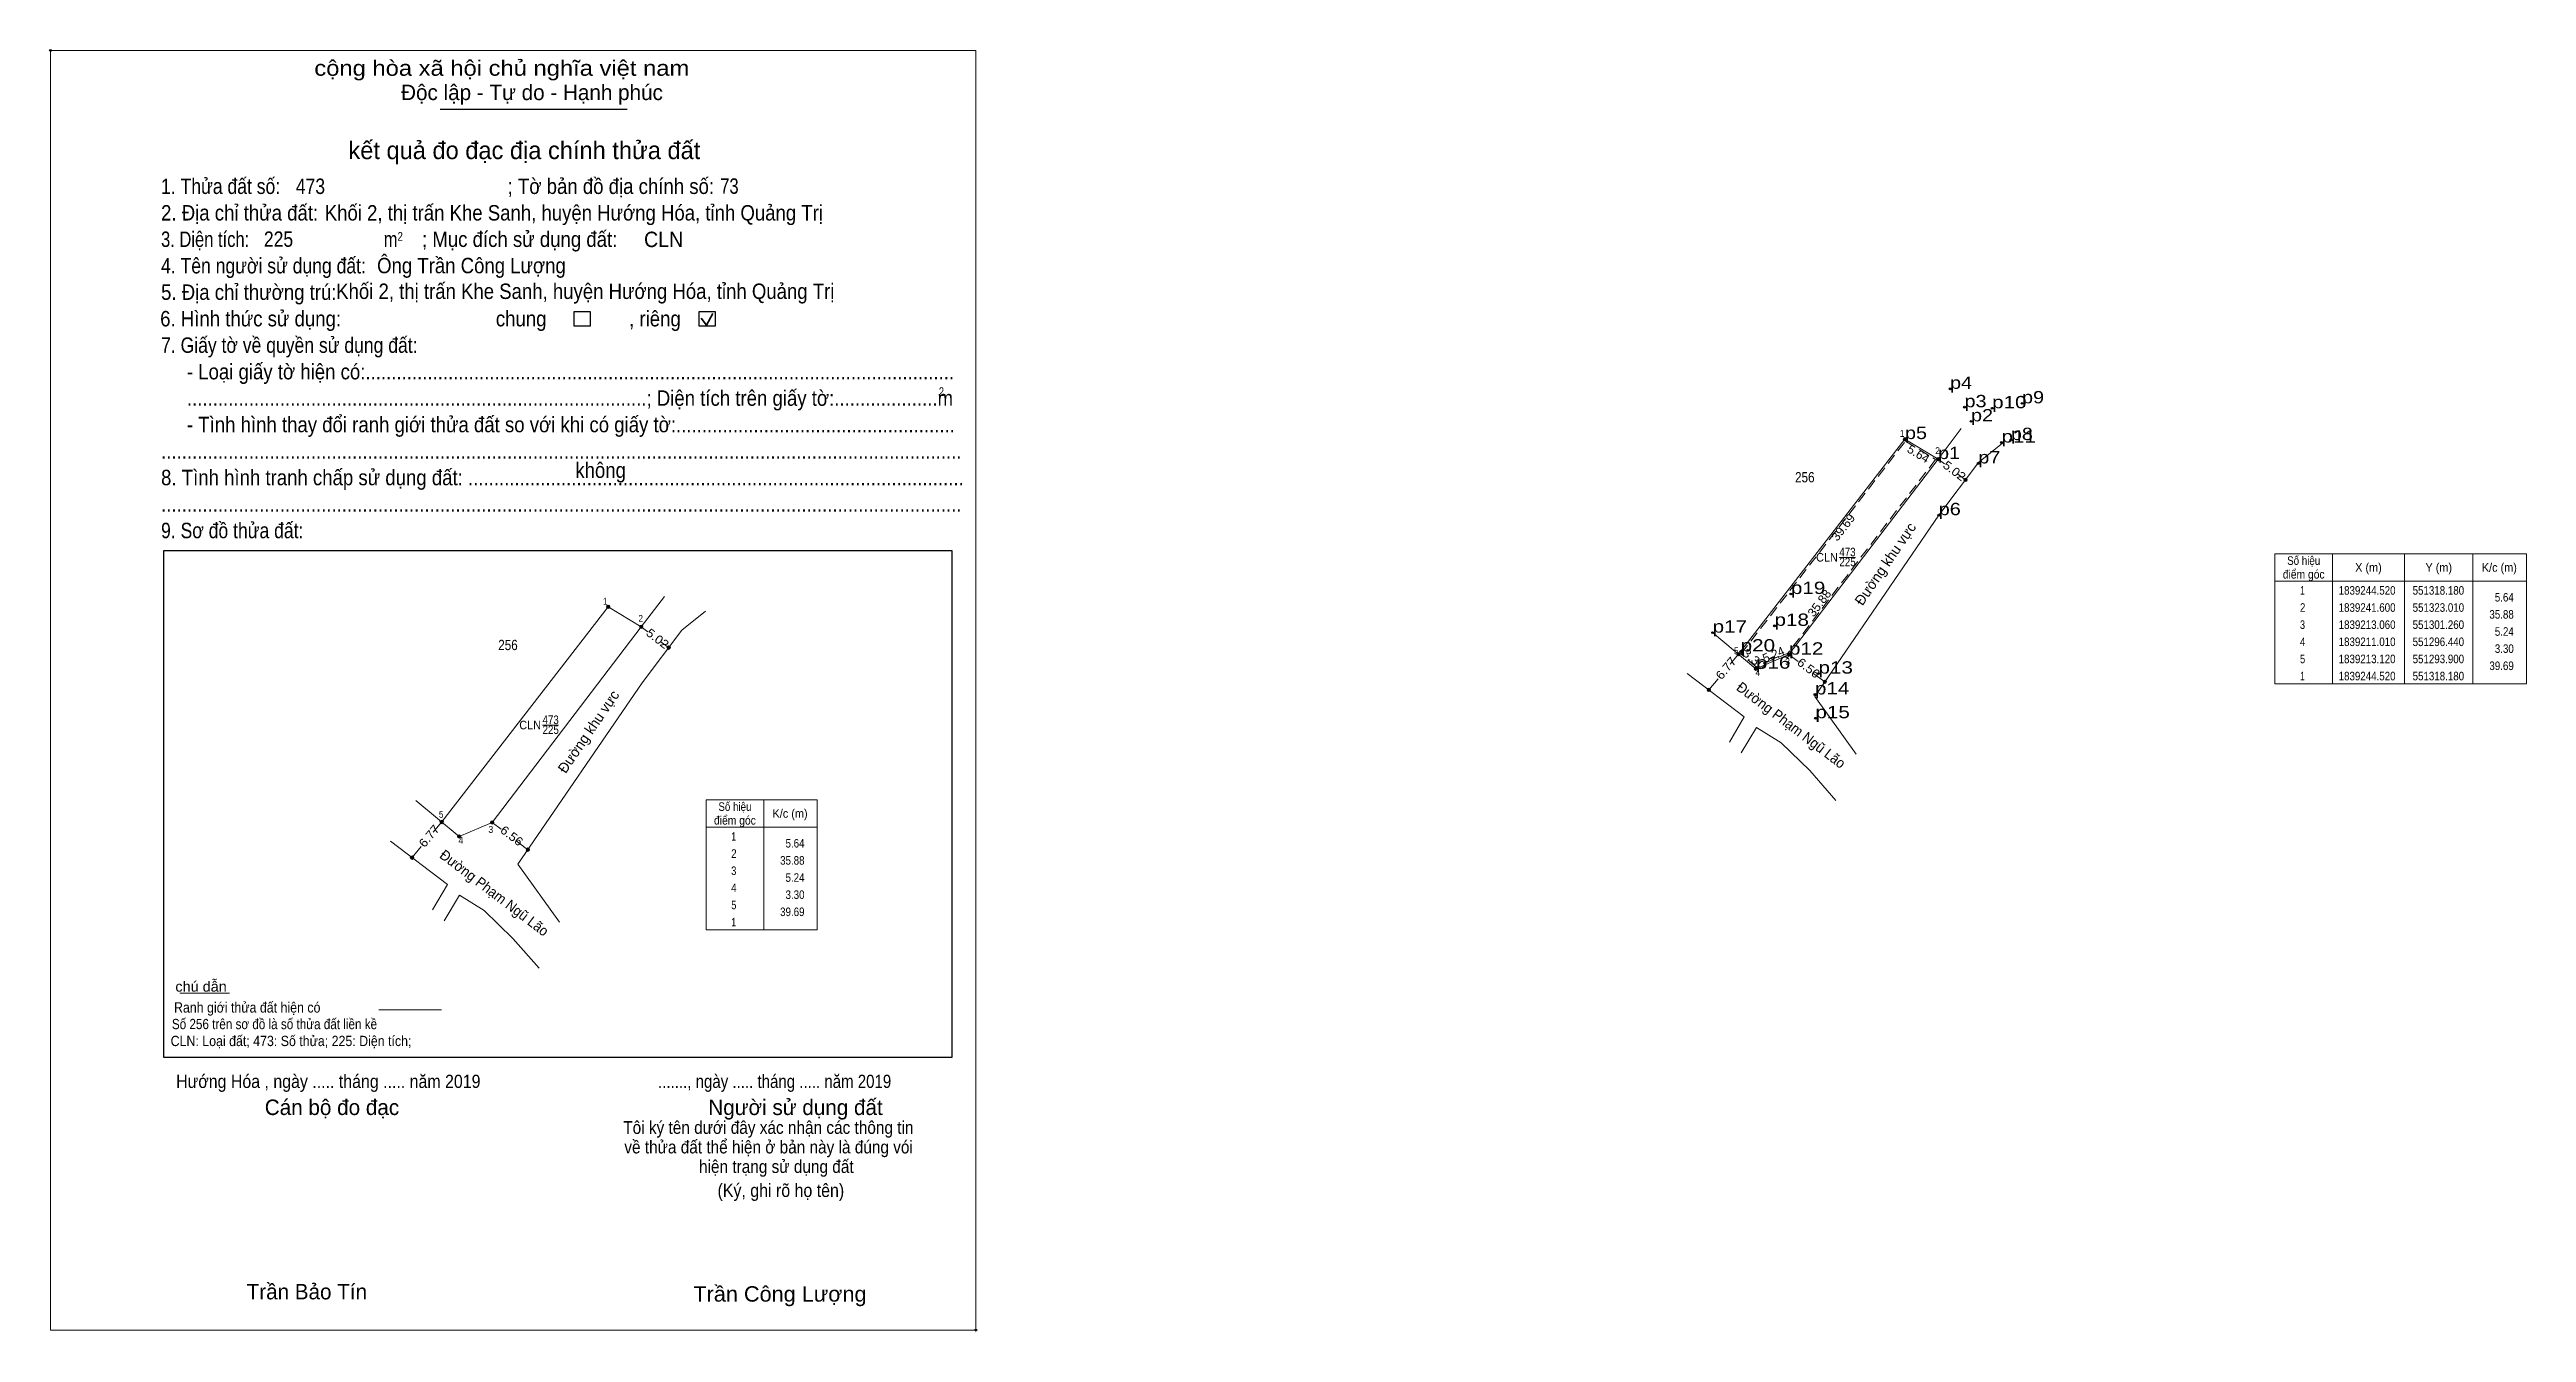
# Model space of a CAD drawing. Header units: metres. Extents: x 551048 to 551409, y 1839114 to 1839301.
import ezdxf
from ezdxf.enums import TextEntityAlignment as Align

# ---------------------------------------------------------------- set-up
doc = ezdxf.new("R2010")
doc.units = ezdxf.units.M
doc.header["$LTSCALE"] = 0.52
doc.header["$PDMODE"] = 32
doc.header["$PDSIZE"] = 0.26
doc.linetypes.add('MEDIUM_DASHED', pattern=[4.5, 3, -1.5])
for name, color, linetype, lineweight in [('1', 7, 'MEDIUM_DASHED', 13), ('10', 7, 'Continuous', 13), ('13', 7, 'Continuous', 13), ('17', 7, 'Continuous', 13), ('2', 7, 'Continuous', 25), ('23', 7, 'Continuous', 13), ('6', 7, 'Continuous', 13), ('63', 7, 'Continuous', 13)]:
    doc.layers.add(name, color=color, linetype=linetype, lineweight=lineweight)
doc.layers.add('12', color=7, linetype='Continuous')
doc.layers.add('7', color=7, linetype='Continuous')

msp = doc.modelspace()

# ---------------------------------------------------------------- hatches: boundary and pattern name
at = {"layer": '10'}
for points in [[(551294.15, 1839213.12, 1), (551293.65, 1839213.12, 1)], [(551296.69, 1839211.01, 1), (551296.19, 1839211.01, 1)], [(551301.51, 1839213.06, 1), (551301.01, 1839213.06, 1)], [(551289.82, 1839207.92, 1), (551289.32, 1839207.92, 1)], [(551306.73, 1839209.08, 1), (551306.23, 1839209.08, 1)], [(551104.96, 1839188.64, 1), (551104.46, 1839188.64, 1)], [(551112.32, 1839188.58, 1), (551111.82, 1839188.58, 1)], [(551107.5, 1839186.53, 1), (551107, 1839186.53, 1)], [(551117.54, 1839184.6, 1), (551117.04, 1839184.6, 1)], [(551100.63, 1839183.44, 1), (551100.13, 1839183.44, 1)]]:
    msp.add_hatch(color=256, dxfattribs=at).paths.add_polyline_path(points)
at = {"layer": '13'}
for points in [[(551327.26, 1839238.56, 1), (551326.76, 1839238.56, 1)], [(551138.07, 1839214.08, 1), (551137.57, 1839214.08, 1)]]:
    msp.add_hatch(color=256, dxfattribs=at).paths.add_polyline_path(points)
at = {"layer": '23'}
for points in [[(551318.43, 1839244.52, 1), (551317.93, 1839244.52, 1)], [(551323.26, 1839241.6, 1), (551322.76, 1839241.6, 1)], [(551129.24, 1839220.04, 1), (551128.74, 1839220.04, 1)], [(551134.07, 1839217.12, 1), (551133.57, 1839217.12, 1)]]:
    msp.add_hatch(color=256, dxfattribs=at).paths.add_polyline_path(points)

# ---------------------------------------------------------------- linework, layer by layer
at = {"layer": '1'}
msp.add_lwpolyline([(551318.24, 1839244.19), (551322.64, 1839241.53), (551301.1, 1839213.26), (551296.48, 1839211.3), (551294.25, 1839213.16)], close=True, dxfattribs=at)
at = {"layer": '10'}
for p, q in [((551318.18, 1839244.52), (551293.9, 1839213.12)), ((551326.39, 1839246.04), (551323.01, 1839241.6)), ((551328.93, 1839241.1), (551332.4, 1839243.9)), ((551301.26, 1839213.06), (551323.01, 1839241.6)), ((551323.96, 1839240.88), (551323.01, 1839241.6)), ((551323.13, 1839233.42), (551328.93, 1839241.1)), ((551327.01, 1839238.56), (551325.89, 1839239.41)), ((551305.03, 1839206.96), (551323.13, 1839233.42)), ((551137.2, 1839221.56), (551133.82, 1839217.12)), ((551128.99, 1839220.04), (551104.71, 1839188.64)), ((551139.74, 1839216.62), (551143.21, 1839219.42)), ((551112.07, 1839188.58), (551133.82, 1839217.12)), ((551134.77, 1839216.4), (551133.82, 1839217.12)), ((551133.94, 1839208.94), (551139.74, 1839216.62)), ((551137.82, 1839214.08), (551136.7, 1839214.93)), ((551292.68, 1839211.65), (551293.9, 1839213.12)), ((551302.58, 1839212.05), (551301.26, 1839213.06)), ((551306.48, 1839209.08), (551304.7, 1839210.43)), ((551115.84, 1839182.48), (551133.94, 1839208.94)), ((551289.57, 1839207.92), (551290.91, 1839209.53)), ((551305.03, 1839206.96), (551311.08, 1839198.52)), ((551103.49, 1839187.17), (551104.71, 1839188.64)), ((551113.39, 1839187.57), (551112.07, 1839188.58)), ((551100.38, 1839183.44), (551101.72, 1839185.05)), ((551117.29, 1839184.6), (551115.51, 1839185.95)), ((551115.84, 1839182.48), (551121.89, 1839174.04))]:
    msp.add_line(p, q, dxfattribs=at)
for points in [[(551301.26, 1839213.06), (551296.44, 1839211.01), (551290.12, 1839216.27)], [(551112.07, 1839188.58), (551107.25, 1839186.53), (551100.93, 1839191.79)]]:
    msp.add_lwpolyline(points, dxfattribs=at)
for centre in [(551293.9, 1839213.12), (551296.44, 1839211.01), (551301.26, 1839213.06), (551289.57, 1839207.92), (551306.48, 1839209.08), (551104.71, 1839188.64), (551112.07, 1839188.58), (551107.25, 1839186.53), (551117.29, 1839184.6), (551100.38, 1839183.44)]:
    msp.add_circle(centre, 0.25, dxfattribs=at)
at = {"layer": '13'}
for p, q in [((551308.59, 1839227.25), (551310.95, 1839227.25)), ((551119.4, 1839202.77), (551121.76, 1839202.77))]:
    msp.add_line(p, q, dxfattribs=at)
for centre in [(551327.01, 1839238.56), (551137.82, 1839214.08)]:
    msp.add_circle(centre, 0.25, dxfattribs=at)
at = {"layer": '17'}
msp.add_line((551066.52, 1839163.67), (551073.76, 1839163.67), dxfattribs=at)
at = {"layer": '2'}
for p, q in [((551104.49, 1839292.66), (551131.79, 1839292.66)), ((551064.18, 1839228.27), (551179.12, 1839228.27)), ((551179.12, 1839228.27), (551179.12, 1839154.29))]:
    msp.add_line(p, q, dxfattribs=at)
at = {"layer": '2', "lineweight": 35}
for p, q in [((551142.57, 1839262.15), (551143.34, 1839261.15)), ((551143.34, 1839261.15), (551144.27, 1839262.82))]:
    msp.add_line(p, q, dxfattribs=at)
at = {"layer": '2', "lineweight": 13}
msp.add_lwpolyline([(551047.63, 1839301.23), (551182.64, 1839301.23), (551182.64, 1839114.5), (551047.63, 1839114.5)], close=True, dxfattribs=at)
at = {"layer": '2'}
for points in [[(551124.03, 1839263.14), (551126.35, 1839263.14), (551126.35, 1839260.98), (551124.03, 1839260.98)], [(551142.27, 1839263.14), (551144.59, 1839263.14), (551144.59, 1839260.98), (551142.27, 1839260.98)]]:
    msp.add_lwpolyline(points, close=True, dxfattribs=at)
msp.add_lwpolyline([(551179.12, 1839154.29), (551064.18, 1839154.29), (551064.18, 1839228.27)], dxfattribs=at)
for p in [(551047.63, 1839301.23), (551182.63, 1839114.5)]:
    msp.add_point(p, dxfattribs=at)
at = {"layer": '23'}
for p, q in [((551318.18, 1839244.52), (551323.01, 1839241.6)), ((551128.99, 1839220.04), (551133.82, 1839217.12))]:
    msp.add_line(p, q, dxfattribs=at)
for points in [[(551286.41, 1839210.33), (551294.74, 1839203.99), (551292.56, 1839200.29)], [(551294.27, 1839198.72), (551296.52, 1839202.42), (551300.11, 1839200.19), (551304.28, 1839196.13), (551308.12, 1839191.77)], [(551097.22, 1839185.85), (551105.55, 1839179.51), (551103.37, 1839175.81)], [(551105.08, 1839174.24), (551107.33, 1839177.94), (551110.92, 1839175.71), (551115.09, 1839171.65), (551118.93, 1839167.29)]]:
    msp.add_lwpolyline(points, dxfattribs=at)
for centre in [(551318.18, 1839244.52), (551323.01, 1839241.6), (551128.99, 1839220.04), (551133.82, 1839217.12)]:
    msp.add_circle(centre, 0.25, dxfattribs=at)
at = {"layer": '6'}
msp.add_line((551095.54, 1839161.21), (551104.68, 1839161.21), dxfattribs=at)
at = {"layer": '63'}
for p, q in [((551380.55, 1839227.78), (551380.55, 1839208.78)), ((551391.05, 1839227.78), (551391.05, 1839208.78)), ((551401.05, 1839227.78), (551401.05, 1839208.78)), ((551372.15, 1839223.78), (551408.85, 1839223.78)), ((551151.69, 1839191.88), (551151.69, 1839172.88))]:
    msp.add_line(p, q, dxfattribs=at)
msp.add_lwpolyline([(551372.15, 1839227.78), (551408.85, 1839227.78), (551408.85, 1839208.78), (551372.15, 1839208.78)], close=True, dxfattribs=at)
for points in [[(551151.69, 1839172.88), (551143.29, 1839172.88), (551143.29, 1839191.88), (551151.69, 1839191.88)], [(551151.69, 1839191.88), (551159.49, 1839191.88), (551159.49, 1839172.88), (551151.69, 1839172.88)], [(551143.29, 1839187.88), (551151.69, 1839187.88), (551159.49, 1839187.88)]]:
    msp.add_lwpolyline(points, dxfattribs=at)
at = {"layer": '7'}
for p in [(551324.76, 1839251.84), (551335.26, 1839249.73), (551326.87, 1839249.17), (551327.82, 1839247.1), (551330.9, 1839249.01), (551318.18, 1839244.52), (551332.27, 1839244.01), (551333.63, 1839244.37), (551323.01, 1839241.6), (551328.88, 1839240.96), (551323.11, 1839233.41), (551301.54, 1839221.91), (551299.15, 1839217.26), (551290.12, 1839216.27), (551294.21, 1839213.52), (551296.44, 1839211.01), (551301.26, 1839213.06), (551305.57, 1839210.29), (551305.05, 1839207.25), (551305.12, 1839203.78)]:
    msp.add_point(p, dxfattribs=at)

# ---------------------------------------------------------------- texts
at = {"layer": '1', "width": 0.85}
for p in [(551309.805, 1839225.97), (551120.615, 1839201.49)]:
    msp.add_text('225', height=1.25, dxfattribs=at).set_placement(p, align=Align.CENTER)
at = {"layer": '10', "width": 1.1}
for s, rotation, p in [('5.02', 322.765, (551325.0218, 1839239.3862)), ('5.02', 322.765, (551135.8318, 1839214.9062)), ('6.77', 50.216, (551292.56, 1839210.6751)), ('6.56', 322.676, (551303.7461, 1839210.6093)), ('6.77', 50.216, (551103.3658, 1839186.1901)), ('6.56', 322.676, (551114.5511, 1839186.1331))]:
    msp.add_text(s, height=1.25, rotation=rotation, dxfattribs=at).set_placement(p, align=Align.CENTER)
at = {"layer": '12'}
for s, width, p in [('p4', 1.2, (551324.76, 1839251.84)), ('p3', 1.2, (551326.87, 1839249.16)), ('p10', 1.25, (551330.9, 1839249.01)), ('p9', 1.2, (551335.26, 1839249.73)), ('p5', 1.2, (551318.18, 1839244.52)), ('p2', 1.2, (551327.82, 1839247.1)), ('p1', 1.2, (551323.01, 1839241.6)), ('p7', 1.2, (551328.88, 1839240.96)), ('p11', 1.25, (551332.27, 1839244.01)), ('p8', 1.2, (551333.63, 1839244.37)), ('p6', 1.2, (551323.11, 1839233.41)), ('p19', 1.25, (551301.54, 1839221.91)), ('p17', 1.25, (551290.12, 1839216.27)), ('p18', 1.25, (551299.15, 1839217.26)), ('p20', 1.25, (551294.21, 1839213.52)), ('p12', 1.25, (551301.26, 1839213.06)), ('p16', 1.25, (551296.44, 1839211.01)), ('p13', 1.25, (551305.57, 1839210.29)), ('p14', 1.25, (551305.05, 1839207.25)), ('p15', 1.25, (551305.12, 1839203.78))]:
    msp.add_text(s, height=1.8, dxfattribs=dict(at, width=width)).set_placement(p)
at = {"layer": '13'}
for p in [(551315.9376, 1839225.8816), (551126.7476, 1839201.4017)]:
    msp.add_text('Đường khu vực', height=1.5, rotation=55.626, dxfattribs=at).set_placement(p, align=Align.CENTER)
for s, width, p in [('473', 0.85, (551309.795, 1839227.41)), ('CLN', 0.95, (551306.805, 1839226.64)), ('CLN', 0.95, (551117.615, 1839202.16)), ('473', 0.85, (551120.605, 1839202.93))]:
    msp.add_text(s, height=1.25, dxfattribs=dict(at, width=width)).set_placement(p, align=Align.CENTER)
at = {"layer": '13', "width": 0.95}
for p in [(551301.121, 1839202.1756), (551111.931, 1839177.6956)]:
    msp.add_text('Đường Phạm Ngũ Lão', height=1.5, rotation=322.745, dxfattribs=at).set_placement(p, align=Align.CENTER)
at = {"layer": '2'}
for s, height, width, p in [('cộng hòa xã hội chủ nghĩa việt nam', 2.253, 1.15, (551086.13, 1839297.53)), ('1. Thửa đất số:', 2.253, 0.85, (551063.77, 1839280.28)), ('473', 2.25, 0.85, (551083.43, 1839280.28)), ('; Tờ bản đồ địa chính số:', 2.253, 0.9, (551114.33, 1839280.28)), ('73', 2.25, 0.8, (551145.35, 1839280.31)), ('2. Địa chỉ thửa đất:', 2.253, 0.9, (551063.77, 1839276.41)), ('Khối 2, thị trấn Khe Sanh, huyện Hướng Hóa, tỉnh Quảng Trị', 2.25, 0.9, (551087.65, 1839276.41)), ('3. Diện tích:', 2.253, 0.8, (551063.77, 1839272.55)), ('225', 2.25, 0.85, (551078.77, 1839272.57)), ('Ông Trần Công Lượng ', 2.25, 0.9, (551095.29, 1839268.71)), ('m', 2.253, 0.8, (551096.25, 1839272.55)), ('2', 1.288, 0.8, (551098.28, 1839273.45)), ('; Mục đích sử dụng đất:', 2.253, 0.9, (551101.84, 1839272.55)), (' CLN', 2.25, 0.95, (551133.44, 1839272.53)), ('4. Tên người sử dụng đất:', 2.253, 0.85, (551063.77, 1839268.69)), ('5. Địa chỉ thường trú:', 2.253, 0.9, (551063.77, 1839264.83)), ('Khối 2, thị trấn Khe Sanh, huyện Hướng Hóa, tỉnh Quảng Trị', 2.25, 0.9, (551089.32, 1839264.96)), ('6. Hình thức sử dụng:', 2.253, 0.9, (551063.64, 1839260.96)), ('chung                , riêng', 2.253, 0.9, (551112.61, 1839260.96)), ('7. Giấy tờ về quyền sử dụng đất:', 2.253, 0.85, (551063.77, 1839257.1)), ('     - Loại giấy tờ hiện có:..................................................................................................................', 2.253, 0.9, (551063.77, 1839253.23)), ('     .........................................................................................; Diện tích trên giấy tờ:....................m', 2.253, 0.9, (551063.77, 1839249.37)), ('2', 1.288, 0.8, (551177.23, 1839250.79)), ('     - Tình hình thay đổi ranh giới thửa đất so với khi có giấy tờ:......................................................', 2.253, 0.9, (551063.77, 1839245.51)), ('8. Tình hình tranh chấp sử dụng đất: ................................................................................................', 2.253, 0.9, (551063.77, 1839237.78)), ('...........................................................................................................................................................', 2.253, 0.9, (551063.77, 1839241.65)), ('không', 2.254, 0.9, (551124.2, 1839238.85)), ('9. Sơ đồ thửa đất:', 2.253, 0.85, (551063.77, 1839230.05)), ('...........................................................................................................................................................', 2.253, 0.9, (551063.77, 1839233.92)), ('Hướng Hóa , ngày ..... tháng ..... năm 2019', 1.93, 0.9, (551065.97, 1839149.83)), ('......., ngày ..... tháng ..... năm 2019', 1.93, 0.85, (551136.27, 1839149.83)), ('(Ký, ghi rõ họ tên)', 1.932, 0.9, (551144.95, 1839133.92)), ('Trần Công Lượng', 2.25, 1.05, (551141.43, 1839118.65))]:
    msp.add_text(s, height=height, dxfattribs=dict(at, width=width)).set_placement(p)
for s, height, p in [('Độc lập - Tự do - Hạnh phúc', 2.253, (551098.79, 1839293.98)), ('Cán bộ đo đạc', 2.254, (551078.9, 1839145.88)), ('Người sử dụng đất', 2.253, (551143.61, 1839145.88)), ('Trần Bảo Tín', 2.25, (551076.26, 1839118.98))]:
    msp.add_text(s, height=height, dxfattribs=at).set_placement(p)
for s, height, p in [('kết quả đo đạc địa chính thửa đất', 2.576, (551116.775, 1839285.37)), ('.', 0.644, (551182.6286, 1839114.15))]:
    msp.add_text(s, height=height, dxfattribs=at).set_placement(p, align=Align.CENTER)
at = {"layer": '2', "width": 0.9}
for s, p in [('Tôi ký tên dưới đây xác nhận các thông tin', (551152.37, 1839143.13)), ('về thửa đất thể hiện ở bản này là đúng vói', (551152.4, 1839140.28)), ('hiện trạng sử dụng đất', (551153.53, 1839137.43))]:
    msp.add_text(s, height=1.862, dxfattribs=at).set_placement(p, align=Align.CENTER)
at = {"layer": '23', "width": 0.85}
for p in [(551303.57, 1839238.2), (551114.38, 1839213.72)]:
    msp.add_text('256', height=1.5, dxfattribs=at).set_placement(p, align=Align.CENTER)
at = {"layer": '6'}
for s, width, p in [('chú dẫn', 1.05, (551065.86, 1839163.88)), ('Số 256 trên sơ đồ là số thửa đất liền kề', 0.85, (551065.35, 1839158.41)), ('Ranh giới thửa đất hiện có ', 0.9, (551065.66, 1839160.83)), ('CLN: Loại đất; 473: Số thửa; 225: Diện tích;', 0.9, (551065.17, 1839155.94))]:
    msp.add_text(s, height=1.5, dxfattribs=dict(at, width=width)).set_placement(p)
at = {"layer": '63'}
for s, height, width, p in [(' 1', 1, 0.9, (551318.1, 1839244.84)), (' 2', 1, 0.9, (551323.27, 1839242.33)), (' 1', 1, 0.9, (551128.91, 1839220.36)), ('5.64', 1.25, 0.85, (551407, 1839220.81)), (' 2', 1, 0.9, (551134.08, 1839217.85)), ('35.88', 1.25, 0.85, (551407, 1839218.31)), (' 5', 1, 0.9, (551293.9, 1839213.12)), ('3.30', 1.25, 0.85, (551407, 1839213.31)), ('5.24', 1.25, 0.85, (551407, 1839215.81)), (' 4', 1, 0.95, (551297.07, 1839209.94)), (' 3', 1, 0.95, (551301.42, 1839211.53)), ('39.69', 1.25, 0.85, (551407, 1839210.81)), (' 5', 1, 0.9, (551104.97, 1839189.26)), (' 4', 1, 0.95, (551107.88, 1839185.46)), (' 3', 1, 0.95, (551112.23, 1839187.05)), ('5.64', 1.25, 0.85, (551157.64, 1839184.91)), ('35.88', 1.25, 0.85, (551157.64, 1839182.41)), ('5.24', 1.25, 0.85, (551157.64, 1839179.91)), ('3.30', 1.25, 0.85, (551157.64, 1839177.41)), ('39.69', 1.25, 0.85, (551157.64, 1839174.91))]:
    msp.add_text(s, height=height, dxfattribs=dict(at, width=width)).set_placement(p, align=Align.RIGHT)
for s, rotation, width, p in [('5.64', 328.845, 1.05, (551319.8267, 1839241.8271)), ('39.69', 52.287, 1.05, (551309.6578, 1839231.2577)), ('35.88', 52.689, 1.05, (551306.1965, 1839220.1962)), ('3.30', 320.283, 1.15, (551295.7706, 1839211.91))]:
    msp.add_text(s, height=1.25, rotation=rotation, dxfattribs=dict(at, width=width)).set_placement(p, align=Align.CENTER)
for s, width, p in [('điểm góc', 0.9, (551376.35, 1839224.16)), ('Số hiệu', 0.85, (551376.35, 1839226.16)), ('X (m)', 0.95, (551385.8, 1839225.16)), ('Y (m)', 0.95, (551396.055, 1839225.16)), ('K/c (m)', 0.95, (551404.895, 1839225.16)), (' 1', 0.75, (551376, 1839221.81)), ('1839244.520', 0.85, (551385.6, 1839221.81)), ('551318.180', 0.85, (551396, 1839221.81)), (' 3', 0.8, (551375.995, 1839216.81)), (' 2', 0.85, (551376.005, 1839219.31)), ('1839241.600', 0.85, (551385.6, 1839219.31)), ('1839213.060', 0.85, (551385.6, 1839216.81)), ('551323.010', 0.85, (551396, 1839219.31)), ('551301.260', 0.85, (551396, 1839216.81)), (' 4', 0.85, (551376, 1839214.31)), ('1839211.010', 0.85, (551385.6, 1839214.31)), ('551296.440', 0.85, (551396, 1839214.31)), (' 5', 0.8, (551376.005, 1839211.81)), (' 1', 0.75, (551376, 1839209.31)), ('1839213.120', 0.85, (551385.6, 1839211.81)), ('1839244.520', 0.85, (551385.6, 1839209.31)), ('551293.900', 0.85, (551396, 1839211.81)), ('551318.180', 0.85, (551396, 1839209.31)), ('điểm góc', 0.9, (551147.49, 1839188.26)), ('Số hiệu', 0.85, (551147.49, 1839190.26)), ('K/c (m)', 0.95, (551155.535, 1839189.26)), (' 1', 0.75, (551147.14, 1839185.91)), (' 3', 0.8, (551147.135, 1839180.91)), (' 2', 0.85, (551147.145, 1839183.41)), (' 4', 0.85, (551147.14, 1839178.41)), (' 5', 0.8, (551147.145, 1839175.91)), (' 1', 0.75, (551147.14, 1839173.41))]:
    msp.add_text(s, height=1.25, dxfattribs=dict(at, width=width)).set_placement(p, align=Align.CENTER)
msp.add_text('5.24', height=1.25, rotation=23.041, dxfattribs=at).set_placement((551299.2404, 1839212.5051), align=Align.CENTER)

doc.saveas('drawing.dxf')
